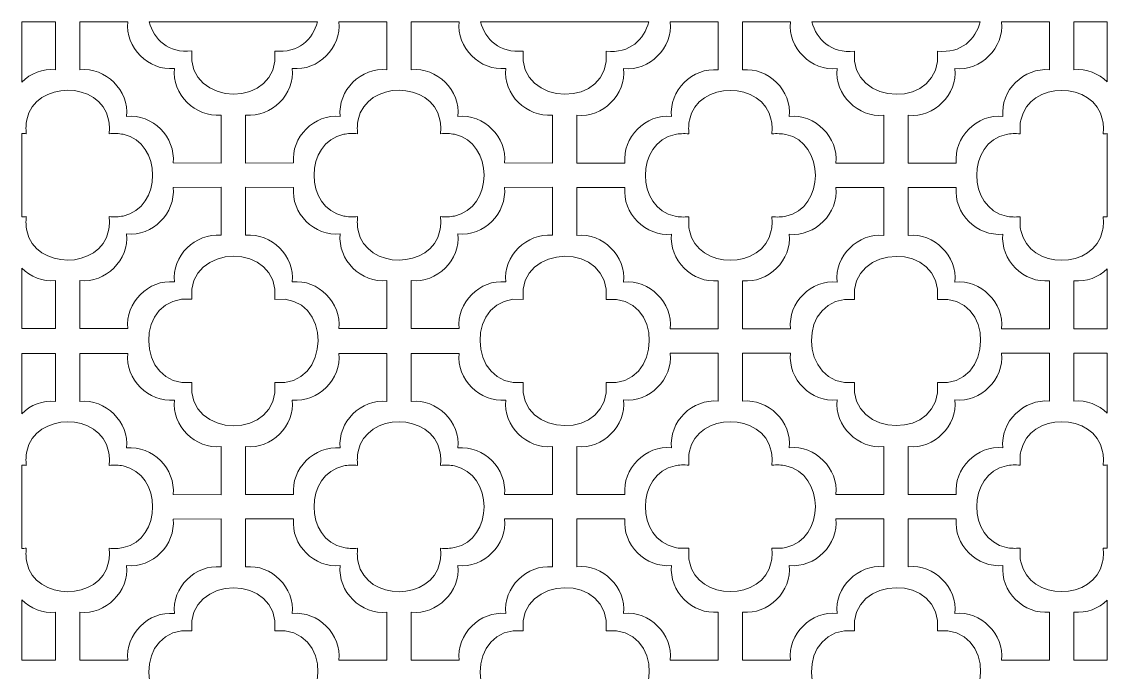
# Model space of a CAD drawing. Header units: centimetres. Extents: x -88 to 88, y -96 to 96.
# Drawn here: x 7.7 to 87.7, y 48.1 to 96.1 of the extents above; entities that cross this region are included whole.
import ezdxf

# ---------------------------------------------------------------- set-up
doc = ezdxf.new("R2010")
doc.units = ezdxf.units.CM
doc.header["$MEASUREMENT"] = 0
doc.layers.add('layer 1', color=7, linetype='Continuous')

msp = doc.modelspace()

# ---------------------------------------------------------------- linework, layer by layer
at = {"layer": 'layer 1', "color": 242, "lineweight": 9}
for points, knots in [([(7.67361, 91.62915), (7.67361, 91.62915), (7.67363, 96.07828), (7.67363, 96.07828), (7.67363, 96.07828), (7.67363, 96.07828), (10.16917, 96.08232), (10.16917, 96.08232), (10.16917, 96.08232), (10.16917, 96.08232), (10.16344, 92.54103), (10.16344, 92.54103), (10.16344, 92.54103), (9.22676, 92.64372), (8.32203, 92.26723), (7.67361, 91.62915)], [0, 0, 0, 0, 0.2, 0.2, 0.2, 0.2, 0.4, 0.4, 0.4, 0.4, 0.6, 0.6, 0.6, 0.6, 1, 1, 1, 1]), ([(22.37907, 85.66101), (22.37907, 85.66101), (18.83777, 85.66673), (18.83777, 85.66673), (18.83777, 85.66673), (19.04475, 87.55457), (17.30516, 89.31262), (15.40081, 89.10411), (15.40081, 89.10411), (15.60934, 91.00845), (13.85132, 92.74801), (11.96348, 92.54103), (11.96348, 92.54103), (11.96348, 92.54103), (11.95775, 96.08232), (11.95775, 96.08232), (11.95775, 96.08232), (11.95775, 96.08232), (15.49905, 96.0766), (15.49905, 96.0766), (15.49905, 96.0766), (15.29207, 94.18876), (17.03163, 92.43074), (18.93597, 92.63927), (18.93597, 92.63927), (18.72746, 90.73492), (20.48547, 88.99536), (22.37331, 89.20234), (22.37331, 89.20234), (22.37331, 89.20234), (22.37907, 85.66101), (22.37907, 85.66101)], [0, 0, 0, 0, 0.11111111, 0.11111111, 0.11111111, 0.11111111, 0.22222222, 0.22222222, 0.22222222, 0.22222222, 0.33333333, 0.33333333, 0.33333333, 0.33333333, 0.44444444, 0.44444444, 0.44444444, 0.44444444, 0.55555556, 0.55555556, 0.55555556, 0.55555556, 0.66666667, 0.66666667, 0.66666667, 0.66666667, 0.77777778, 0.77777778, 0.77777778, 0.77777778, 1, 1, 1, 1]), ([(17.07589, 96.07607), (17.07589, 96.07607), (29.48271, 96.0751), (29.48271, 96.0751), (29.48271, 96.0751), (29.14483, 94.79179), (28.09469, 93.7351), (26.33807, 93.92212), (26.33807, 93.92212), (26.79529, 89.62728), (19.77488, 89.73688), (20.22053, 93.92309), (20.22053, 93.92309), (18.46391, 93.73607), (17.41377, 94.79276), (17.07589, 96.07607)], [0, 0, 0, 0, 0.2, 0.2, 0.2, 0.2, 0.4, 0.4, 0.4, 0.4, 0.6, 0.6, 0.6, 0.6, 1, 1, 1, 1]), ([(24.17953, 85.66004), (24.17953, 85.66004), (27.72083, 85.66576), (27.72083, 85.66576), (27.72083, 85.66576), (27.51385, 87.5536), (29.25344, 89.31165), (31.15779, 89.10314), (31.15779, 89.10314), (30.94926, 91.00748), (32.70728, 92.74704), (34.59512, 92.54006), (34.59512, 92.54006), (34.59512, 92.54006), (34.60085, 96.08135), (34.60085, 96.08135), (34.60085, 96.08135), (34.60085, 96.08135), (31.05955, 96.07563), (31.05955, 96.07563), (31.05955, 96.07563), (31.26653, 94.18779), (29.52697, 92.42977), (27.62263, 92.6383), (27.62263, 92.6383), (27.83114, 90.73395), (26.07313, 88.99439), (24.18529, 89.20137), (24.18529, 89.20137), (24.18529, 89.20137), (24.17953, 85.66004), (24.17953, 85.66004)], [0, 0, 0, 0, 0.11111111, 0.11111111, 0.11111111, 0.11111111, 0.22222222, 0.22222222, 0.22222222, 0.22222222, 0.33333333, 0.33333333, 0.33333333, 0.33333333, 0.44444444, 0.44444444, 0.44444444, 0.44444444, 0.55555556, 0.55555556, 0.55555556, 0.55555556, 0.66666667, 0.66666667, 0.66666667, 0.66666667, 0.77777778, 0.77777778, 0.77777778, 0.77777778, 1, 1, 1, 1]), ([(46.81075, 85.66004), (46.81075, 85.66004), (43.26945, 85.66576), (43.26945, 85.66576), (43.26945, 85.66576), (43.47643, 87.5536), (41.73684, 89.31165), (39.83249, 89.10314), (39.83249, 89.10314), (40.04102, 91.00748), (38.283, 92.74704), (36.39516, 92.54006), (36.39516, 92.54006), (36.39516, 92.54006), (36.38943, 96.08135), (36.38943, 96.08135), (36.38943, 96.08135), (36.38943, 96.08135), (39.93073, 96.07563), (39.93073, 96.07563), (39.93073, 96.07563), (39.72375, 94.18779), (41.46331, 92.42977), (43.36765, 92.6383), (43.36765, 92.6383), (43.15914, 90.73395), (44.91715, 88.99439), (46.80499, 89.20137), (46.80499, 89.20137), (46.80499, 89.20137), (46.81075, 85.66004), (46.81075, 85.66004)], [0, 0, 0, 0, 0.11111111, 0.11111111, 0.11111111, 0.11111111, 0.22222222, 0.22222222, 0.22222222, 0.22222222, 0.33333333, 0.33333333, 0.33333333, 0.33333333, 0.44444444, 0.44444444, 0.44444444, 0.44444444, 0.55555556, 0.55555556, 0.55555556, 0.55555556, 0.66666667, 0.66666667, 0.66666667, 0.66666667, 0.77777778, 0.77777778, 0.77777778, 0.77777778, 1, 1, 1, 1]), ([(41.50757, 96.0751), (41.84545, 94.79179), (42.89559, 93.7351), (44.65221, 93.92212), (44.65221, 93.92212), (44.20729, 89.74272), (51.2269, 89.60756), (50.76878, 93.9108), (50.76878, 93.9108), (52.5254, 93.72378), (53.57554, 94.78047), (53.91342, 96.06378), (53.91342, 96.06378), (53.91342, 96.06378), (41.50757, 96.0751), (41.50757, 96.0751)], [0, 0, 0, 0, 0.2, 0.2, 0.2, 0.2, 0.4, 0.4, 0.4, 0.4, 0.6, 0.6, 0.6, 0.6, 1, 1, 1, 1]), ([(48.61024, 85.64872), (48.61024, 85.64872), (52.15154, 85.65444), (52.15154, 85.65444), (52.15154, 85.65444), (51.94456, 87.54228), (53.68415, 89.30033), (55.5885, 89.09182), (55.5885, 89.09182), (55.37997, 90.99616), (57.13799, 92.73572), (59.02583, 92.52874), (59.02583, 92.52874), (59.02583, 92.52874), (59.03156, 96.07003), (59.03156, 96.07003), (59.03156, 96.07003), (59.03156, 96.07003), (55.49026, 96.06431), (55.49026, 96.06431), (55.49026, 96.06431), (55.69724, 94.17647), (53.95768, 92.41845), (52.05334, 92.62698), (52.05334, 92.62698), (52.26185, 90.72263), (50.50384, 88.98307), (48.616, 89.19005), (48.616, 89.19005), (48.616, 89.19005), (48.61024, 85.64872), (48.61024, 85.64872)], [0, 0, 0, 0, 0.11111111, 0.11111111, 0.11111111, 0.11111111, 0.22222222, 0.22222222, 0.22222222, 0.22222222, 0.33333333, 0.33333333, 0.33333333, 0.33333333, 0.44444444, 0.44444444, 0.44444444, 0.44444444, 0.55555556, 0.55555556, 0.55555556, 0.55555556, 0.66666667, 0.66666667, 0.66666667, 0.66666667, 0.77777778, 0.77777778, 0.77777778, 0.77777778, 1, 1, 1, 1]), ([(71.24146, 85.64872), (71.24146, 85.64872), (67.70016, 85.65444), (67.70016, 85.65444), (67.70016, 85.65444), (67.90714, 87.54228), (66.16755, 89.30033), (64.2632, 89.09182), (64.2632, 89.09182), (64.47173, 90.99616), (62.71371, 92.73572), (60.82587, 92.52874), (60.82587, 92.52874), (60.82587, 92.52874), (60.82014, 96.07003), (60.82014, 96.07003), (60.82014, 96.07003), (60.82014, 96.07003), (64.36144, 96.06431), (64.36144, 96.06431), (64.36144, 96.06431), (64.15446, 94.17647), (65.89402, 92.41845), (67.79836, 92.62698), (67.79836, 92.62698), (67.58985, 90.72263), (69.34786, 88.98307), (71.2357, 89.19005), (71.2357, 89.19005), (71.2357, 89.19005), (71.24146, 85.64872), (71.24146, 85.64872)], [0, 0, 0, 0, 0.11111111, 0.11111111, 0.11111111, 0.11111111, 0.22222222, 0.22222222, 0.22222222, 0.22222222, 0.33333333, 0.33333333, 0.33333333, 0.33333333, 0.44444444, 0.44444444, 0.44444444, 0.44444444, 0.55555556, 0.55555556, 0.55555556, 0.55555556, 0.66666667, 0.66666667, 0.66666667, 0.66666667, 0.77777778, 0.77777778, 0.77777778, 0.77777778, 1, 1, 1, 1]), ([(65.93828, 96.06378), (66.27616, 94.78047), (67.3263, 93.72378), (69.08292, 93.9108), (69.08292, 93.9108), (68.63714, 89.72337), (75.65751, 89.61853), (75.20046, 93.91177), (75.20046, 93.91177), (76.95708, 93.72475), (78.00722, 94.78144), (78.3451, 96.06475), (78.3451, 96.06475), (78.3451, 96.06475), (65.93828, 96.06378), (65.93828, 96.06378)], [0, 0, 0, 0, 0.2, 0.2, 0.2, 0.2, 0.4, 0.4, 0.4, 0.4, 0.6, 0.6, 0.6, 0.6, 1, 1, 1, 1]), ([(73.04192, 85.64969), (73.04192, 85.64969), (76.58322, 85.65541), (76.58322, 85.65541), (76.58322, 85.65541), (76.37624, 87.54325), (78.11583, 89.3013), (80.02018, 89.09279), (80.02018, 89.09279), (79.81165, 90.99713), (81.56967, 92.73669), (83.45751, 92.52971), (83.45751, 92.52971), (83.45751, 92.52971), (83.46324, 96.071), (83.46324, 96.071), (83.46324, 96.071), (83.46324, 96.071), (79.92194, 96.06528), (79.92194, 96.06528), (79.92194, 96.06528), (80.12892, 94.17744), (78.38936, 92.41942), (76.48502, 92.62795), (76.48502, 92.62795), (76.69353, 90.7236), (74.93552, 88.98404), (73.04768, 89.19102), (73.04768, 89.19102), (73.04768, 89.19102), (73.04192, 85.64969), (73.04192, 85.64969)], [0, 0, 0, 0, 0.11111111, 0.11111111, 0.11111111, 0.11111111, 0.22222222, 0.22222222, 0.22222222, 0.22222222, 0.33333333, 0.33333333, 0.33333333, 0.33333333, 0.44444444, 0.44444444, 0.44444444, 0.44444444, 0.55555556, 0.55555556, 0.55555556, 0.55555556, 0.66666667, 0.66666667, 0.66666667, 0.66666667, 0.77777778, 0.77777778, 0.77777778, 0.77777778, 1, 1, 1, 1]), ([(87.71753, 91.64682), (87.71753, 91.64682), (87.71754, 96.06701), (87.71754, 96.06701), (87.71754, 96.06701), (87.71754, 96.06701), (85.25182, 96.071), (85.25182, 96.071), (85.25182, 96.071), (85.25182, 96.071), (85.25755, 92.52971), (85.25755, 92.52971), (85.25755, 92.52971), (86.17994, 92.63083), (87.07135, 92.26726), (87.71753, 91.64682)], [0, 0, 0, 0, 0.2, 0.2, 0.2, 0.2, 0.4, 0.4, 0.4, 0.4, 0.6, 0.6, 0.6, 0.6, 1, 1, 1, 1]), ([(7.67361, 81.69314), (7.67361, 81.69314), (7.67361, 87.84055), (7.67361, 87.84055), (7.67361, 87.84055), (7.78267, 87.83871), (7.89478, 87.8318), (8.00993, 87.81955), (8.00993, 87.81955), (7.97011, 88.19353), (7.98687, 88.53538), (8.04998, 88.84526), (8.04998, 88.84526), (8.64188, 91.75163), (13.48101, 91.77136), (14.07694, 88.84526), (14.07694, 88.84526), (14.14005, 88.53538), (14.15681, 88.19353), (14.11699, 87.81955), (14.11699, 87.81955), (14.49198, 87.85947), (14.83459, 87.84261), (15.14508, 87.77913), (15.14508, 87.77913), (18.06682, 87.18175), (18.04805, 82.34803), (15.14549, 81.75458), (15.14549, 81.75458), (14.835, 81.6911), (14.49239, 81.67424), (14.1174, 81.71416), (14.1174, 81.71416), (14.15722, 81.34018), (14.14046, 80.99833), (14.07735, 80.68845), (14.07735, 80.68845), (13.48142, 77.76235), (8.64229, 77.78208), (8.05039, 80.68845), (8.05039, 80.68845), (7.98728, 80.99833), (7.97052, 81.34018), (8.01034, 81.71416), (8.01034, 81.71416), (7.89504, 81.70189), (7.7828, 81.69497), (7.67361, 81.69314)], [0, 0, 0, 0, 0.07692308, 0.07692308, 0.07692308, 0.07692308, 0.15384615, 0.15384615, 0.15384615, 0.15384615, 0.23076923, 0.23076923, 0.23076923, 0.23076923, 0.30769231, 0.30769231, 0.30769231, 0.30769231, 0.38461538, 0.38461538, 0.38461538, 0.38461538, 0.46153846, 0.46153846, 0.46153846, 0.46153846, 0.53846154, 0.53846154, 0.53846154, 0.53846154, 0.61538462, 0.61538462, 0.61538462, 0.61538462, 0.69230769, 0.69230769, 0.69230769, 0.69230769, 0.76923077, 0.76923077, 0.76923077, 0.76923077, 0.84615385, 0.84615385, 0.84615385, 0.84615385, 1, 1, 1, 1]), ([(39.57676, 87.77816), (39.26627, 87.84164), (38.92366, 87.8585), (38.54867, 87.81858), (38.54867, 87.81858), (38.58849, 88.19256), (38.57173, 88.53441), (38.50862, 88.84429), (38.50862, 88.84429), (37.91672, 91.75066), (33.07759, 91.77039), (32.48166, 88.84429), (32.48166, 88.84429), (32.41855, 88.53441), (32.40179, 88.19256), (32.44161, 87.81858), (32.44161, 87.81858), (32.06662, 87.8585), (31.72401, 87.84164), (31.41352, 87.77816), (31.41352, 87.77816), (28.49178, 87.18078), (28.51055, 82.34706), (31.41311, 81.75361), (31.41311, 81.75361), (31.7236, 81.69013), (32.06621, 81.67327), (32.4412, 81.71319), (32.4412, 81.71319), (32.40138, 81.33921), (32.41814, 80.99736), (32.48125, 80.68748), (32.48125, 80.68748), (33.07718, 77.76138), (37.91631, 77.78111), (38.50821, 80.68748), (38.50821, 80.68748), (38.57132, 80.99736), (38.58808, 81.33921), (38.54826, 81.71319), (38.54826, 81.71319), (38.92325, 81.67327), (39.26586, 81.69013), (39.57635, 81.75361), (39.57635, 81.75361), (42.47846, 82.34697), (42.4991, 87.18066), (39.57676, 87.77816)], [0, 0, 0, 0, 0.07692308, 0.07692308, 0.07692308, 0.07692308, 0.15384615, 0.15384615, 0.15384615, 0.15384615, 0.23076923, 0.23076923, 0.23076923, 0.23076923, 0.30769231, 0.30769231, 0.30769231, 0.30769231, 0.38461538, 0.38461538, 0.38461538, 0.38461538, 0.46153846, 0.46153846, 0.46153846, 0.46153846, 0.53846154, 0.53846154, 0.53846154, 0.53846154, 0.61538462, 0.61538462, 0.61538462, 0.61538462, 0.69230769, 0.69230769, 0.69230769, 0.69230769, 0.76923077, 0.76923077, 0.76923077, 0.76923077, 0.84615385, 0.84615385, 0.84615385, 0.84615385, 1, 1, 1, 1]), ([(55.84423, 87.76684), (56.15472, 87.83032), (56.49733, 87.84718), (56.87232, 87.80726), (56.87232, 87.80726), (56.8325, 88.18124), (56.84926, 88.52309), (56.91237, 88.83297), (56.91237, 88.83297), (57.50427, 91.73934), (62.3434, 91.75907), (62.93933, 88.83297), (62.93933, 88.83297), (63.00244, 88.52309), (63.0192, 88.18124), (62.97938, 87.80726), (62.97938, 87.80726), (63.35437, 87.84718), (63.69698, 87.83032), (64.00747, 87.76684), (64.00747, 87.76684), (66.92921, 87.16946), (66.91044, 82.33574), (64.00788, 81.74229), (64.00788, 81.74229), (63.69739, 81.67881), (63.35478, 81.66195), (62.97979, 81.70187), (62.97979, 81.70187), (63.01961, 81.32789), (63.00285, 80.98604), (62.93974, 80.67616), (62.93974, 80.67616), (62.34381, 77.75006), (57.50468, 77.76979), (56.91278, 80.67616), (56.91278, 80.67616), (56.84967, 80.98604), (56.83291, 81.32789), (56.87273, 81.70187), (56.87273, 81.70187), (56.49774, 81.66195), (56.15513, 81.67881), (55.84464, 81.74229), (55.84464, 81.74229), (52.94253, 82.33565), (52.92189, 87.16934), (55.84423, 87.76684)], [0, 0, 0, 0, 0.07692308, 0.07692308, 0.07692308, 0.07692308, 0.15384615, 0.15384615, 0.15384615, 0.15384615, 0.23076923, 0.23076923, 0.23076923, 0.23076923, 0.30769231, 0.30769231, 0.30769231, 0.30769231, 0.38461538, 0.38461538, 0.38461538, 0.38461538, 0.46153846, 0.46153846, 0.46153846, 0.46153846, 0.53846154, 0.53846154, 0.53846154, 0.53846154, 0.61538462, 0.61538462, 0.61538462, 0.61538462, 0.69230769, 0.69230769, 0.69230769, 0.69230769, 0.76923077, 0.76923077, 0.76923077, 0.76923077, 0.84615385, 0.84615385, 0.84615385, 0.84615385, 1, 1, 1, 1]), ([(87.71753, 81.68245), (87.71753, 81.68245), (87.71754, 87.8286), (87.71754, 87.8286), (87.71754, 87.8286), (87.6179, 87.82609), (87.51574, 87.81937), (87.41106, 87.80823), (87.41106, 87.80823), (87.45088, 88.18221), (87.43412, 88.52406), (87.37101, 88.83394), (87.37101, 88.83394), (86.77911, 91.74031), (81.93998, 91.76004), (81.34405, 88.83394), (81.34405, 88.83394), (81.28094, 88.52406), (81.26418, 88.18221), (81.304, 87.80823), (81.304, 87.80823), (80.92901, 87.84815), (80.5864, 87.83129), (80.27591, 87.76781), (80.27591, 87.76781), (77.35417, 87.17043), (77.37294, 82.33671), (80.2755, 81.74326), (80.2755, 81.74326), (80.58599, 81.67978), (80.9286, 81.66292), (81.30359, 81.70284), (81.30359, 81.70284), (81.26377, 81.32886), (81.28053, 80.98701), (81.34364, 80.67713), (81.34364, 80.67713), (81.93957, 77.75103), (86.7787, 77.77076), (87.3706, 80.67713), (87.3706, 80.67713), (87.43371, 80.98701), (87.45047, 81.32886), (87.41065, 81.70284), (87.41065, 81.70284), (87.51547, 81.69169), (87.61776, 81.68495), (87.71753, 81.68245)], [0, 0, 0, 0, 0.07692308, 0.07692308, 0.07692308, 0.07692308, 0.15384615, 0.15384615, 0.15384615, 0.15384615, 0.23076923, 0.23076923, 0.23076923, 0.23076923, 0.30769231, 0.30769231, 0.30769231, 0.30769231, 0.38461538, 0.38461538, 0.38461538, 0.38461538, 0.46153846, 0.46153846, 0.46153846, 0.46153846, 0.53846154, 0.53846154, 0.53846154, 0.53846154, 0.61538462, 0.61538462, 0.61538462, 0.61538462, 0.69230769, 0.69230769, 0.69230769, 0.69230769, 0.76923077, 0.76923077, 0.76923077, 0.76923077, 0.84615385, 0.84615385, 0.84615385, 0.84615385, 1, 1, 1, 1]), ([(22.37948, 83.8727), (22.37948, 83.8727), (18.83818, 83.86698), (18.83818, 83.86698), (18.83818, 83.86698), (19.04516, 81.97914), (17.30557, 80.22109), (15.40122, 80.4296), (15.40122, 80.4296), (15.60975, 78.52526), (13.85173, 76.7857), (11.96389, 76.99268), (11.96389, 76.99268), (11.96389, 76.99268), (11.95816, 73.45139), (11.95816, 73.45139), (11.95816, 73.45139), (11.95816, 73.45139), (15.49946, 73.45711), (15.49946, 73.45711), (15.49946, 73.45711), (15.29248, 75.34495), (17.03204, 77.10297), (18.93638, 76.89444), (18.93638, 76.89444), (18.72787, 78.79879), (20.48588, 80.53835), (22.37372, 80.33137), (22.37372, 80.33137), (22.37372, 80.33137), (22.37948, 83.8727), (22.37948, 83.8727)], [0, 0, 0, 0, 0.11111111, 0.11111111, 0.11111111, 0.11111111, 0.22222222, 0.22222222, 0.22222222, 0.22222222, 0.33333333, 0.33333333, 0.33333333, 0.33333333, 0.44444444, 0.44444444, 0.44444444, 0.44444444, 0.55555556, 0.55555556, 0.55555556, 0.55555556, 0.66666667, 0.66666667, 0.66666667, 0.66666667, 0.77777778, 0.77777778, 0.77777778, 0.77777778, 1, 1, 1, 1]), ([(24.17912, 83.87173), (24.17912, 83.87173), (27.72042, 83.86601), (27.72042, 83.86601), (27.72042, 83.86601), (27.51344, 81.97817), (29.25303, 80.22012), (31.15738, 80.42863), (31.15738, 80.42863), (30.94885, 78.52429), (32.70687, 76.78473), (34.59471, 76.99171), (34.59471, 76.99171), (34.59471, 76.99171), (34.60044, 73.45042), (34.60044, 73.45042), (34.60044, 73.45042), (34.60044, 73.45042), (31.05914, 73.45614), (31.05914, 73.45614), (31.05914, 73.45614), (31.26612, 75.34398), (29.52656, 77.102), (27.62222, 76.89347), (27.62222, 76.89347), (27.83073, 78.79782), (26.07272, 80.53738), (24.18488, 80.3304), (24.18488, 80.3304), (24.18488, 80.3304), (24.17912, 83.87173), (24.17912, 83.87173)], [0, 0, 0, 0, 0.11111111, 0.11111111, 0.11111111, 0.11111111, 0.22222222, 0.22222222, 0.22222222, 0.22222222, 0.33333333, 0.33333333, 0.33333333, 0.33333333, 0.44444444, 0.44444444, 0.44444444, 0.44444444, 0.55555556, 0.55555556, 0.55555556, 0.55555556, 0.66666667, 0.66666667, 0.66666667, 0.66666667, 0.77777778, 0.77777778, 0.77777778, 0.77777778, 1, 1, 1, 1]), ([(46.81034, 83.87173), (46.81034, 83.87173), (43.26904, 83.86601), (43.26904, 83.86601), (43.26904, 83.86601), (43.47602, 81.97817), (41.73643, 80.22012), (39.83208, 80.42863), (39.83208, 80.42863), (40.04061, 78.52429), (38.28259, 76.78473), (36.39475, 76.99171), (36.39475, 76.99171), (36.39475, 76.99171), (36.38902, 73.45042), (36.38902, 73.45042), (36.38902, 73.45042), (36.38902, 73.45042), (39.93032, 73.45614), (39.93032, 73.45614), (39.93032, 73.45614), (39.72334, 75.34398), (41.4629, 77.102), (43.36724, 76.89347), (43.36724, 76.89347), (43.15873, 78.79782), (44.91674, 80.53738), (46.80458, 80.3304), (46.80458, 80.3304), (46.80458, 80.3304), (46.81034, 83.87173), (46.81034, 83.87173)], [0, 0, 0, 0, 0.11111111, 0.11111111, 0.11111111, 0.11111111, 0.22222222, 0.22222222, 0.22222222, 0.22222222, 0.33333333, 0.33333333, 0.33333333, 0.33333333, 0.44444444, 0.44444444, 0.44444444, 0.44444444, 0.55555556, 0.55555556, 0.55555556, 0.55555556, 0.66666667, 0.66666667, 0.66666667, 0.66666667, 0.77777778, 0.77777778, 0.77777778, 0.77777778, 1, 1, 1, 1]), ([(48.61065, 83.86041), (48.61065, 83.86041), (52.15195, 83.85469), (52.15195, 83.85469), (52.15195, 83.85469), (51.94497, 81.96685), (53.68456, 80.2088), (55.58891, 80.41731), (55.58891, 80.41731), (55.38038, 78.51297), (57.1384, 76.77341), (59.02624, 76.98039), (59.02624, 76.98039), (59.02624, 76.98039), (59.03197, 73.4391), (59.03197, 73.4391), (59.03197, 73.4391), (59.03197, 73.4391), (55.49067, 73.44482), (55.49067, 73.44482), (55.49067, 73.44482), (55.69765, 75.33266), (53.95809, 77.09068), (52.05375, 76.88215), (52.05375, 76.88215), (52.26226, 78.7865), (50.50425, 80.52606), (48.61641, 80.31908), (48.61641, 80.31908), (48.61641, 80.31908), (48.61065, 83.86041), (48.61065, 83.86041)], [0, 0, 0, 0, 0.11111111, 0.11111111, 0.11111111, 0.11111111, 0.22222222, 0.22222222, 0.22222222, 0.22222222, 0.33333333, 0.33333333, 0.33333333, 0.33333333, 0.44444444, 0.44444444, 0.44444444, 0.44444444, 0.55555556, 0.55555556, 0.55555556, 0.55555556, 0.66666667, 0.66666667, 0.66666667, 0.66666667, 0.77777778, 0.77777778, 0.77777778, 0.77777778, 1, 1, 1, 1]), ([(71.24187, 83.86041), (71.24187, 83.86041), (67.70057, 83.85469), (67.70057, 83.85469), (67.70057, 83.85469), (67.90755, 81.96685), (66.16796, 80.2088), (64.26361, 80.41731), (64.26361, 80.41731), (64.47214, 78.51297), (62.71412, 76.77341), (60.82628, 76.98039), (60.82628, 76.98039), (60.82628, 76.98039), (60.82055, 73.4391), (60.82055, 73.4391), (60.82055, 73.4391), (60.82055, 73.4391), (64.36185, 73.44482), (64.36185, 73.44482), (64.36185, 73.44482), (64.15487, 75.33266), (65.89443, 77.09068), (67.79877, 76.88215), (67.79877, 76.88215), (67.59026, 78.7865), (69.34827, 80.52606), (71.23611, 80.31908), (71.23611, 80.31908), (71.23611, 80.31908), (71.24187, 83.86041), (71.24187, 83.86041)], [0, 0, 0, 0, 0.11111111, 0.11111111, 0.11111111, 0.11111111, 0.22222222, 0.22222222, 0.22222222, 0.22222222, 0.33333333, 0.33333333, 0.33333333, 0.33333333, 0.44444444, 0.44444444, 0.44444444, 0.44444444, 0.55555556, 0.55555556, 0.55555556, 0.55555556, 0.66666667, 0.66666667, 0.66666667, 0.66666667, 0.77777778, 0.77777778, 0.77777778, 0.77777778, 1, 1, 1, 1]), ([(73.04151, 83.86138), (73.04151, 83.86138), (76.58281, 83.85566), (76.58281, 83.85566), (76.58281, 83.85566), (76.37583, 81.96782), (78.11542, 80.20977), (80.01977, 80.41828), (80.01977, 80.41828), (79.81124, 78.51394), (81.56926, 76.77438), (83.4571, 76.98136), (83.4571, 76.98136), (83.4571, 76.98136), (83.46283, 73.44007), (83.46283, 73.44007), (83.46283, 73.44007), (83.46283, 73.44007), (79.92153, 73.44579), (79.92153, 73.44579), (79.92153, 73.44579), (80.12851, 75.33363), (78.38895, 77.09165), (76.48461, 76.88312), (76.48461, 76.88312), (76.69312, 78.78747), (74.93511, 80.52703), (73.04727, 80.32005), (73.04727, 80.32005), (73.04727, 80.32005), (73.04151, 83.86138), (73.04151, 83.86138)], [0, 0, 0, 0, 0.11111111, 0.11111111, 0.11111111, 0.11111111, 0.22222222, 0.22222222, 0.22222222, 0.22222222, 0.33333333, 0.33333333, 0.33333333, 0.33333333, 0.44444444, 0.44444444, 0.44444444, 0.44444444, 0.55555556, 0.55555556, 0.55555556, 0.55555556, 0.66666667, 0.66666667, 0.66666667, 0.66666667, 0.77777778, 0.77777778, 0.77777778, 0.77777778, 1, 1, 1, 1]), ([(20.22097, 69.46756), (16.02933, 69.02131), (15.92189, 76.06832), (20.22094, 75.61062), (20.22094, 75.61062), (19.77517, 79.79795), (26.7947, 79.90272), (26.33766, 75.60965), (26.33766, 75.60965), (30.63632, 76.06731), (30.52904, 69.0223), (26.33769, 69.46853), (26.33769, 69.46853), (26.79473, 65.17545), (19.7752, 65.28023), (20.22097, 69.46756)], [0, 0, 0, 0, 0.2, 0.2, 0.2, 0.2, 0.4, 0.4, 0.4, 0.4, 0.6, 0.6, 0.6, 0.6, 1, 1, 1, 1]), ([(44.65183, 69.46853), (40.4605, 69.0223), (40.3531, 76.06731), (44.6518, 75.60965), (44.6518, 75.60965), (44.2053, 79.80375), (51.22533, 79.88296), (50.76919, 75.59833), (50.76919, 75.59833), (55.06382, 76.05556), (54.95689, 69.03401), (50.76922, 69.47985), (50.76922, 69.47985), (51.22536, 65.19522), (44.20533, 65.2744), (44.65183, 69.46853)], [0, 0, 0, 0, 0.2, 0.2, 0.2, 0.2, 0.4, 0.4, 0.4, 0.4, 0.6, 0.6, 0.6, 0.6, 1, 1, 1, 1]), ([(75.20008, 69.47888), (79.38806, 69.03302), (79.49502, 76.05656), (75.20005, 75.5993), (75.20005, 75.5993), (75.65726, 79.89399), (68.63769, 79.78442), (69.08333, 75.59833), (69.08333, 75.59833), (64.78866, 76.05556), (64.89571, 69.03403), (69.08336, 69.47985), (69.08336, 69.47985), (68.63772, 65.29378), (75.65729, 65.18419), (75.20008, 69.47888)], [0, 0, 0, 0, 0.2, 0.2, 0.2, 0.2, 0.4, 0.4, 0.4, 0.4, 0.6, 0.6, 0.6, 0.6, 1, 1, 1, 1]), ([(7.67363, 73.45542), (7.67363, 73.45542), (7.67361, 77.90497), (7.67361, 77.90497), (7.67361, 77.90497), (8.32205, 77.26665), (9.22697, 76.88997), (10.16385, 76.99268), (10.16385, 76.99268), (10.16385, 76.99268), (10.16958, 73.45139), (10.16958, 73.45139), (10.16958, 73.45139), (10.16958, 73.45139), (7.67363, 73.45542), (7.67363, 73.45542)], [0, 0, 0, 0, 0.2, 0.2, 0.2, 0.2, 0.4, 0.4, 0.4, 0.4, 0.6, 0.6, 0.6, 0.6, 1, 1, 1, 1]), ([(87.71752, 73.44405), (87.71752, 73.44405), (87.71753, 77.86462), (87.71753, 77.86462), (87.71753, 77.86462), (87.07133, 77.24395), (86.17972, 76.88022), (85.25714, 76.98136), (85.25714, 76.98136), (85.25714, 76.98136), (85.25141, 73.44007), (85.25141, 73.44007), (85.25141, 73.44007), (85.25141, 73.44007), (87.71752, 73.44405), (87.71752, 73.44405)], [0, 0, 0, 0, 0.2, 0.2, 0.2, 0.2, 0.4, 0.4, 0.4, 0.4, 0.6, 0.6, 0.6, 0.6, 1, 1, 1, 1]), ([(7.67361, 67.17317), (7.67361, 67.17317), (7.67363, 71.62275), (7.67363, 71.62275), (7.67363, 71.62275), (7.67363, 71.62275), (10.16961, 71.62679), (10.16961, 71.62679), (10.16961, 71.62679), (10.16961, 71.62679), (10.16388, 68.0855), (10.16388, 68.0855), (10.16388, 68.0855), (9.22699, 68.18822), (8.32206, 67.81151), (7.67361, 67.17317)], [0, 0, 0, 0, 0.2, 0.2, 0.2, 0.2, 0.4, 0.4, 0.4, 0.4, 0.6, 0.6, 0.6, 0.6, 1, 1, 1, 1]), ([(22.37951, 61.20548), (22.37951, 61.20548), (18.83821, 61.2112), (18.83821, 61.2112), (18.83821, 61.2112), (19.04519, 63.09904), (17.3056, 64.85709), (15.40125, 64.64858), (15.40125, 64.64858), (15.60978, 66.55292), (13.85176, 68.29248), (11.96392, 68.0855), (11.96392, 68.0855), (11.96392, 68.0855), (11.95819, 71.62679), (11.95819, 71.62679), (11.95819, 71.62679), (11.95819, 71.62679), (15.49949, 71.62107), (15.49949, 71.62107), (15.49949, 71.62107), (15.29251, 69.73323), (17.03207, 67.97521), (18.93641, 68.18374), (18.93641, 68.18374), (18.7279, 66.27939), (20.48591, 64.53983), (22.37375, 64.74681), (22.37375, 64.74681), (22.37375, 64.74681), (22.37951, 61.20548), (22.37951, 61.20548)], [0, 0, 0, 0, 0.11111111, 0.11111111, 0.11111111, 0.11111111, 0.22222222, 0.22222222, 0.22222222, 0.22222222, 0.33333333, 0.33333333, 0.33333333, 0.33333333, 0.44444444, 0.44444444, 0.44444444, 0.44444444, 0.55555556, 0.55555556, 0.55555556, 0.55555556, 0.66666667, 0.66666667, 0.66666667, 0.66666667, 0.77777778, 0.77777778, 0.77777778, 0.77777778, 1, 1, 1, 1]), ([(24.17915, 61.20645), (24.17915, 61.20645), (27.72045, 61.21217), (27.72045, 61.21217), (27.72045, 61.21217), (27.51347, 63.10001), (29.25306, 64.85806), (31.15741, 64.64955), (31.15741, 64.64955), (30.94888, 66.55389), (32.7069, 68.29345), (34.59474, 68.08647), (34.59474, 68.08647), (34.59474, 68.08647), (34.60047, 71.62776), (34.60047, 71.62776), (34.60047, 71.62776), (34.60047, 71.62776), (31.05917, 71.62204), (31.05917, 71.62204), (31.05917, 71.62204), (31.26615, 69.7342), (29.52659, 67.97618), (27.62225, 68.18471), (27.62225, 68.18471), (27.83076, 66.28036), (26.07275, 64.5408), (24.18491, 64.74778), (24.18491, 64.74778), (24.18491, 64.74778), (24.17915, 61.20645), (24.17915, 61.20645)], [0, 0, 0, 0, 0.11111111, 0.11111111, 0.11111111, 0.11111111, 0.22222222, 0.22222222, 0.22222222, 0.22222222, 0.33333333, 0.33333333, 0.33333333, 0.33333333, 0.44444444, 0.44444444, 0.44444444, 0.44444444, 0.55555556, 0.55555556, 0.55555556, 0.55555556, 0.66666667, 0.66666667, 0.66666667, 0.66666667, 0.77777778, 0.77777778, 0.77777778, 0.77777778, 1, 1, 1, 1]), ([(46.81037, 61.20645), (46.81037, 61.20645), (43.26907, 61.21217), (43.26907, 61.21217), (43.26907, 61.21217), (43.47605, 63.10001), (41.73646, 64.85806), (39.83211, 64.64955), (39.83211, 64.64955), (40.04064, 66.55389), (38.28262, 68.29345), (36.39478, 68.08647), (36.39478, 68.08647), (36.39478, 68.08647), (36.38905, 71.62776), (36.38905, 71.62776), (36.38905, 71.62776), (36.38905, 71.62776), (39.93035, 71.62204), (39.93035, 71.62204), (39.93035, 71.62204), (39.72337, 69.7342), (41.46293, 67.97618), (43.36727, 68.18471), (43.36727, 68.18471), (43.15876, 66.28036), (44.91677, 64.5408), (46.80461, 64.74778), (46.80461, 64.74778), (46.80461, 64.74778), (46.81037, 61.20645), (46.81037, 61.20645)], [0, 0, 0, 0, 0.11111111, 0.11111111, 0.11111111, 0.11111111, 0.22222222, 0.22222222, 0.22222222, 0.22222222, 0.33333333, 0.33333333, 0.33333333, 0.33333333, 0.44444444, 0.44444444, 0.44444444, 0.44444444, 0.55555556, 0.55555556, 0.55555556, 0.55555556, 0.66666667, 0.66666667, 0.66666667, 0.66666667, 0.77777778, 0.77777778, 0.77777778, 0.77777778, 1, 1, 1, 1]), ([(48.61068, 61.21777), (48.61068, 61.21777), (52.15198, 61.22349), (52.15198, 61.22349), (52.15198, 61.22349), (51.945, 63.11133), (53.68459, 64.86938), (55.58894, 64.66087), (55.58894, 64.66087), (55.38041, 66.56521), (57.13843, 68.30477), (59.02627, 68.09779), (59.02627, 68.09779), (59.02627, 68.09779), (59.032, 71.63908), (59.032, 71.63908), (59.032, 71.63908), (59.032, 71.63908), (55.4907, 71.63336), (55.4907, 71.63336), (55.4907, 71.63336), (55.69768, 69.74552), (53.95812, 67.9875), (52.05378, 68.19603), (52.05378, 68.19603), (52.26229, 66.29168), (50.50428, 64.55212), (48.61644, 64.7591), (48.61644, 64.7591), (48.61644, 64.7591), (48.61068, 61.21777), (48.61068, 61.21777)], [0, 0, 0, 0, 0.11111111, 0.11111111, 0.11111111, 0.11111111, 0.22222222, 0.22222222, 0.22222222, 0.22222222, 0.33333333, 0.33333333, 0.33333333, 0.33333333, 0.44444444, 0.44444444, 0.44444444, 0.44444444, 0.55555556, 0.55555556, 0.55555556, 0.55555556, 0.66666667, 0.66666667, 0.66666667, 0.66666667, 0.77777778, 0.77777778, 0.77777778, 0.77777778, 1, 1, 1, 1]), ([(71.2419, 61.21777), (71.2419, 61.21777), (67.7006, 61.22349), (67.7006, 61.22349), (67.7006, 61.22349), (67.90758, 63.11133), (66.16799, 64.86938), (64.26364, 64.66087), (64.26364, 64.66087), (64.47217, 66.56521), (62.71415, 68.30477), (60.82631, 68.09779), (60.82631, 68.09779), (60.82631, 68.09779), (60.82058, 71.63908), (60.82058, 71.63908), (60.82058, 71.63908), (60.82058, 71.63908), (64.36188, 71.63336), (64.36188, 71.63336), (64.36188, 71.63336), (64.1549, 69.74552), (65.89446, 67.9875), (67.7988, 68.19603), (67.7988, 68.19603), (67.59029, 66.29168), (69.3483, 64.55212), (71.23614, 64.7591), (71.23614, 64.7591), (71.23614, 64.7591), (71.2419, 61.21777), (71.2419, 61.21777)], [0, 0, 0, 0, 0.11111111, 0.11111111, 0.11111111, 0.11111111, 0.22222222, 0.22222222, 0.22222222, 0.22222222, 0.33333333, 0.33333333, 0.33333333, 0.33333333, 0.44444444, 0.44444444, 0.44444444, 0.44444444, 0.55555556, 0.55555556, 0.55555556, 0.55555556, 0.66666667, 0.66666667, 0.66666667, 0.66666667, 0.77777778, 0.77777778, 0.77777778, 0.77777778, 1, 1, 1, 1]), ([(73.04154, 61.2168), (73.04154, 61.2168), (76.58284, 61.22252), (76.58284, 61.22252), (76.58284, 61.22252), (76.37586, 63.11036), (78.11545, 64.86841), (80.0198, 64.6599), (80.0198, 64.6599), (79.81127, 66.56424), (81.56929, 68.3038), (83.45713, 68.09682), (83.45713, 68.09682), (83.45713, 68.09682), (83.46286, 71.63811), (83.46286, 71.63811), (83.46286, 71.63811), (83.46286, 71.63811), (79.92156, 71.63239), (79.92156, 71.63239), (79.92156, 71.63239), (80.12854, 69.74455), (78.38898, 67.98653), (76.48464, 68.19506), (76.48464, 68.19506), (76.69315, 66.29071), (74.93514, 64.55115), (73.0473, 64.75813), (73.0473, 64.75813), (73.0473, 64.75813), (73.04154, 61.2168), (73.04154, 61.2168)], [0, 0, 0, 0, 0.11111111, 0.11111111, 0.11111111, 0.11111111, 0.22222222, 0.22222222, 0.22222222, 0.22222222, 0.33333333, 0.33333333, 0.33333333, 0.33333333, 0.44444444, 0.44444444, 0.44444444, 0.44444444, 0.55555556, 0.55555556, 0.55555556, 0.55555556, 0.66666667, 0.66666667, 0.66666667, 0.66666667, 0.77777778, 0.77777778, 0.77777778, 0.77777778, 1, 1, 1, 1]), ([(87.71753, 67.21357), (87.71753, 67.21357), (87.71752, 71.63412), (87.71752, 71.63412), (87.71752, 71.63412), (87.71752, 71.63412), (85.25144, 71.63811), (85.25144, 71.63811), (85.25144, 71.63811), (85.25144, 71.63811), (85.25717, 68.09682), (85.25717, 68.09682), (85.25717, 68.09682), (86.17974, 68.19796), (87.07132, 67.83423), (87.71753, 67.21357)], [0, 0, 0, 0, 0.2, 0.2, 0.2, 0.2, 0.4, 0.4, 0.4, 0.4, 0.6, 0.6, 0.6, 0.6, 1, 1, 1, 1]), ([(7.67361, 57.23762), (7.67361, 57.23762), (7.6736, 63.38503), (7.6736, 63.38503), (7.6736, 63.38503), (7.7828, 63.3832), (7.89506, 63.37629), (8.01037, 63.36402), (8.01037, 63.36402), (7.97055, 63.738), (7.98731, 64.07985), (8.05042, 64.38973), (8.05042, 64.38973), (8.64232, 67.2961), (13.48145, 67.31583), (14.07738, 64.38973), (14.07738, 64.38973), (14.14049, 64.07985), (14.15725, 63.738), (14.11743, 63.36402), (14.11743, 63.36402), (14.49242, 63.40394), (14.83503, 63.38708), (15.14552, 63.3236), (15.14552, 63.3236), (18.04808, 62.73015), (18.06685, 57.89643), (15.14511, 57.29905), (15.14511, 57.29905), (14.83462, 57.23557), (14.49201, 57.21871), (14.11702, 57.25863), (14.11702, 57.25863), (14.15684, 56.88465), (14.14008, 56.5428), (14.07697, 56.23292), (14.07697, 56.23292), (13.48104, 53.30682), (8.64191, 53.32655), (8.05001, 56.23292), (8.05001, 56.23292), (7.9869, 56.5428), (7.97014, 56.88465), (8.00996, 57.25863), (8.00996, 57.25863), (7.8948, 57.24637), (7.78268, 57.23946), (7.67361, 57.23762)], [0, 0, 0, 0, 0.07692308, 0.07692308, 0.07692308, 0.07692308, 0.15384615, 0.15384615, 0.15384615, 0.15384615, 0.23076923, 0.23076923, 0.23076923, 0.23076923, 0.30769231, 0.30769231, 0.30769231, 0.30769231, 0.38461538, 0.38461538, 0.38461538, 0.38461538, 0.46153846, 0.46153846, 0.46153846, 0.46153846, 0.53846154, 0.53846154, 0.53846154, 0.53846154, 0.61538462, 0.61538462, 0.61538462, 0.61538462, 0.69230769, 0.69230769, 0.69230769, 0.69230769, 0.76923077, 0.76923077, 0.76923077, 0.76923077, 0.84615385, 0.84615385, 0.84615385, 0.84615385, 1, 1, 1, 1]), ([(39.57679, 57.30002), (39.2663, 57.23654), (38.92369, 57.21968), (38.5487, 57.2596), (38.5487, 57.2596), (38.58852, 56.88562), (38.57176, 56.54377), (38.50865, 56.23389), (38.50865, 56.23389), (37.91675, 53.32752), (33.07762, 53.30779), (32.48169, 56.23389), (32.48169, 56.23389), (32.41858, 56.54377), (32.40182, 56.88562), (32.44164, 57.2596), (32.44164, 57.2596), (32.06665, 57.21968), (31.72404, 57.23654), (31.41355, 57.30002), (31.41355, 57.30002), (28.49181, 57.8974), (28.51058, 62.73112), (31.41314, 63.32457), (31.41314, 63.32457), (31.72363, 63.38805), (32.06624, 63.40491), (32.44123, 63.36499), (32.44123, 63.36499), (32.40141, 63.73897), (32.41817, 64.08082), (32.48128, 64.3907), (32.48128, 64.3907), (33.07721, 67.3168), (37.91634, 67.29707), (38.50824, 64.3907), (38.50824, 64.3907), (38.57135, 64.08082), (38.58811, 63.73897), (38.54829, 63.36499), (38.54829, 63.36499), (38.92328, 63.40491), (39.26589, 63.38805), (39.57638, 63.32457), (39.57638, 63.32457), (42.47849, 62.73121), (42.49913, 57.89752), (39.57679, 57.30002)], [0, 0, 0, 0, 0.07692308, 0.07692308, 0.07692308, 0.07692308, 0.15384615, 0.15384615, 0.15384615, 0.15384615, 0.23076923, 0.23076923, 0.23076923, 0.23076923, 0.30769231, 0.30769231, 0.30769231, 0.30769231, 0.38461538, 0.38461538, 0.38461538, 0.38461538, 0.46153846, 0.46153846, 0.46153846, 0.46153846, 0.53846154, 0.53846154, 0.53846154, 0.53846154, 0.61538462, 0.61538462, 0.61538462, 0.61538462, 0.69230769, 0.69230769, 0.69230769, 0.69230769, 0.76923077, 0.76923077, 0.76923077, 0.76923077, 0.84615385, 0.84615385, 0.84615385, 0.84615385, 1, 1, 1, 1]), ([(55.84426, 57.31134), (56.15475, 57.24786), (56.49736, 57.231), (56.87235, 57.27092), (56.87235, 57.27092), (56.83253, 56.89694), (56.84929, 56.55509), (56.9124, 56.24521), (56.9124, 56.24521), (57.5043, 53.33884), (62.34343, 53.31911), (62.93936, 56.24521), (62.93936, 56.24521), (63.00247, 56.55509), (63.01923, 56.89694), (62.97941, 57.27092), (62.97941, 57.27092), (63.3544, 57.231), (63.69701, 57.24786), (64.0075, 57.31134), (64.0075, 57.31134), (66.92924, 57.90872), (66.91047, 62.74244), (64.00791, 63.33589), (64.00791, 63.33589), (63.69742, 63.39937), (63.35481, 63.41623), (62.97982, 63.37631), (62.97982, 63.37631), (63.01964, 63.75029), (63.00288, 64.09214), (62.93977, 64.40202), (62.93977, 64.40202), (62.34384, 67.32812), (57.50471, 67.30839), (56.91281, 64.40202), (56.91281, 64.40202), (56.8497, 64.09214), (56.83294, 63.75029), (56.87276, 63.37631), (56.87276, 63.37631), (56.49777, 63.41623), (56.15516, 63.39937), (55.84467, 63.33589), (55.84467, 63.33589), (52.94256, 62.74253), (52.92192, 57.90884), (55.84426, 57.31134)], [0, 0, 0, 0, 0.07692308, 0.07692308, 0.07692308, 0.07692308, 0.15384615, 0.15384615, 0.15384615, 0.15384615, 0.23076923, 0.23076923, 0.23076923, 0.23076923, 0.30769231, 0.30769231, 0.30769231, 0.30769231, 0.38461538, 0.38461538, 0.38461538, 0.38461538, 0.46153846, 0.46153846, 0.46153846, 0.46153846, 0.53846154, 0.53846154, 0.53846154, 0.53846154, 0.61538462, 0.61538462, 0.61538462, 0.61538462, 0.69230769, 0.69230769, 0.69230769, 0.69230769, 0.76923077, 0.76923077, 0.76923077, 0.76923077, 0.84615385, 0.84615385, 0.84615385, 0.84615385, 1, 1, 1, 1]), ([(87.71754, 57.24957), (87.71754, 57.24957), (87.71753, 63.39572), (87.71753, 63.39572), (87.71753, 63.39572), (87.61777, 63.39322), (87.51549, 63.38649), (87.41068, 63.37534), (87.41068, 63.37534), (87.4505, 63.74932), (87.43374, 64.09117), (87.37063, 64.40105), (87.37063, 64.40105), (86.77873, 67.30742), (81.9396, 67.32715), (81.34367, 64.40105), (81.34367, 64.40105), (81.28056, 64.09117), (81.2638, 63.74932), (81.30362, 63.37534), (81.30362, 63.37534), (80.92863, 63.41526), (80.58602, 63.3984), (80.27553, 63.33492), (80.27553, 63.33492), (77.37297, 62.74147), (77.3542, 57.90775), (80.27594, 57.31037), (80.27594, 57.31037), (80.58643, 57.24689), (80.92904, 57.23003), (81.30403, 57.26995), (81.30403, 57.26995), (81.26421, 56.89597), (81.28097, 56.55412), (81.34408, 56.24424), (81.34408, 56.24424), (81.94001, 53.31814), (86.77914, 53.33787), (87.37104, 56.24424), (87.37104, 56.24424), (87.43415, 56.55412), (87.45091, 56.89597), (87.41109, 57.26995), (87.41109, 57.26995), (87.51575, 57.25882), (87.6179, 57.25208), (87.71754, 57.24957)], [0, 0, 0, 0, 0.07692308, 0.07692308, 0.07692308, 0.07692308, 0.15384615, 0.15384615, 0.15384615, 0.15384615, 0.23076923, 0.23076923, 0.23076923, 0.23076923, 0.30769231, 0.30769231, 0.30769231, 0.30769231, 0.38461538, 0.38461538, 0.38461538, 0.38461538, 0.46153846, 0.46153846, 0.46153846, 0.46153846, 0.53846154, 0.53846154, 0.53846154, 0.53846154, 0.61538462, 0.61538462, 0.61538462, 0.61538462, 0.69230769, 0.69230769, 0.69230769, 0.69230769, 0.76923077, 0.76923077, 0.76923077, 0.76923077, 0.84615385, 0.84615385, 0.84615385, 0.84615385, 1, 1, 1, 1]), ([(22.3791, 59.41717), (22.3791, 59.41717), (18.8378, 59.41145), (18.8378, 59.41145), (18.8378, 59.41145), (19.04478, 57.52361), (17.30519, 55.76556), (15.40084, 55.97407), (15.40084, 55.97407), (15.60937, 54.06973), (13.85135, 52.33017), (11.96351, 52.53715), (11.96351, 52.53715), (11.96351, 52.53715), (11.95778, 48.99586), (11.95778, 48.99586), (11.95778, 48.99586), (11.95778, 48.99586), (15.49908, 49.00158), (15.49908, 49.00158), (15.49908, 49.00158), (15.2921, 50.88942), (17.03166, 52.64744), (18.936, 52.43891), (18.936, 52.43891), (18.72749, 54.34326), (20.4855, 56.08282), (22.37334, 55.87584), (22.37334, 55.87584), (22.37334, 55.87584), (22.3791, 59.41717), (22.3791, 59.41717)], [0, 0, 0, 0, 0.11111111, 0.11111111, 0.11111111, 0.11111111, 0.22222222, 0.22222222, 0.22222222, 0.22222222, 0.33333333, 0.33333333, 0.33333333, 0.33333333, 0.44444444, 0.44444444, 0.44444444, 0.44444444, 0.55555556, 0.55555556, 0.55555556, 0.55555556, 0.66666667, 0.66666667, 0.66666667, 0.66666667, 0.77777778, 0.77777778, 0.77777778, 0.77777778, 1, 1, 1, 1]), ([(24.17956, 59.41814), (24.17956, 59.41814), (27.72086, 59.41242), (27.72086, 59.41242), (27.72086, 59.41242), (27.51388, 57.52458), (29.25347, 55.76653), (31.15782, 55.97504), (31.15782, 55.97504), (30.94929, 54.0707), (32.70731, 52.33114), (34.59515, 52.53812), (34.59515, 52.53812), (34.59515, 52.53812), (34.60088, 48.99683), (34.60088, 48.99683), (34.60088, 48.99683), (34.60088, 48.99683), (31.05958, 49.00255), (31.05958, 49.00255), (31.05958, 49.00255), (31.26656, 50.89039), (29.527, 52.64841), (27.62266, 52.43988), (27.62266, 52.43988), (27.83117, 54.34423), (26.07316, 56.08379), (24.18532, 55.87681), (24.18532, 55.87681), (24.18532, 55.87681), (24.17956, 59.41814), (24.17956, 59.41814)], [0, 0, 0, 0, 0.11111111, 0.11111111, 0.11111111, 0.11111111, 0.22222222, 0.22222222, 0.22222222, 0.22222222, 0.33333333, 0.33333333, 0.33333333, 0.33333333, 0.44444444, 0.44444444, 0.44444444, 0.44444444, 0.55555556, 0.55555556, 0.55555556, 0.55555556, 0.66666667, 0.66666667, 0.66666667, 0.66666667, 0.77777778, 0.77777778, 0.77777778, 0.77777778, 1, 1, 1, 1]), ([(46.81078, 59.41814), (46.81078, 59.41814), (43.26948, 59.41242), (43.26948, 59.41242), (43.26948, 59.41242), (43.47646, 57.52458), (41.73687, 55.76653), (39.83252, 55.97504), (39.83252, 55.97504), (40.04105, 54.0707), (38.28303, 52.33114), (36.39519, 52.53812), (36.39519, 52.53812), (36.39519, 52.53812), (36.38946, 48.99683), (36.38946, 48.99683), (36.38946, 48.99683), (36.38946, 48.99683), (39.93076, 49.00255), (39.93076, 49.00255), (39.93076, 49.00255), (39.72378, 50.89039), (41.46334, 52.64841), (43.36768, 52.43988), (43.36768, 52.43988), (43.15917, 54.34423), (44.91718, 56.08379), (46.80502, 55.87681), (46.80502, 55.87681), (46.80502, 55.87681), (46.81078, 59.41814), (46.81078, 59.41814)], [0, 0, 0, 0, 0.11111111, 0.11111111, 0.11111111, 0.11111111, 0.22222222, 0.22222222, 0.22222222, 0.22222222, 0.33333333, 0.33333333, 0.33333333, 0.33333333, 0.44444444, 0.44444444, 0.44444444, 0.44444444, 0.55555556, 0.55555556, 0.55555556, 0.55555556, 0.66666667, 0.66666667, 0.66666667, 0.66666667, 0.77777778, 0.77777778, 0.77777778, 0.77777778, 1, 1, 1, 1]), ([(48.61027, 59.42946), (48.61027, 59.42946), (52.15157, 59.42374), (52.15157, 59.42374), (52.15157, 59.42374), (51.94459, 57.5359), (53.68418, 55.77785), (55.58853, 55.98636), (55.58853, 55.98636), (55.38, 54.08202), (57.13802, 52.34246), (59.02586, 52.54944), (59.02586, 52.54944), (59.02586, 52.54944), (59.03159, 49.00815), (59.03159, 49.00815), (59.03159, 49.00815), (59.03159, 49.00815), (55.49029, 49.01387), (55.49029, 49.01387), (55.49029, 49.01387), (55.69727, 50.90171), (53.95771, 52.65973), (52.05337, 52.4512), (52.05337, 52.4512), (52.26188, 54.35555), (50.50387, 56.09511), (48.61603, 55.88813), (48.61603, 55.88813), (48.61603, 55.88813), (48.61027, 59.42946), (48.61027, 59.42946)], [0, 0, 0, 0, 0.11111111, 0.11111111, 0.11111111, 0.11111111, 0.22222222, 0.22222222, 0.22222222, 0.22222222, 0.33333333, 0.33333333, 0.33333333, 0.33333333, 0.44444444, 0.44444444, 0.44444444, 0.44444444, 0.55555556, 0.55555556, 0.55555556, 0.55555556, 0.66666667, 0.66666667, 0.66666667, 0.66666667, 0.77777778, 0.77777778, 0.77777778, 0.77777778, 1, 1, 1, 1]), ([(71.24149, 59.42946), (71.24149, 59.42946), (67.70019, 59.42374), (67.70019, 59.42374), (67.70019, 59.42374), (67.90717, 57.5359), (66.16758, 55.77785), (64.26323, 55.98636), (64.26323, 55.98636), (64.47176, 54.08202), (62.71374, 52.34246), (60.8259, 52.54944), (60.8259, 52.54944), (60.8259, 52.54944), (60.82017, 49.00815), (60.82017, 49.00815), (60.82017, 49.00815), (60.82017, 49.00815), (64.36147, 49.01387), (64.36147, 49.01387), (64.36147, 49.01387), (64.15449, 50.90171), (65.89405, 52.65973), (67.79839, 52.4512), (67.79839, 52.4512), (67.58988, 54.35555), (69.34789, 56.09511), (71.23573, 55.88813), (71.23573, 55.88813), (71.23573, 55.88813), (71.24149, 59.42946), (71.24149, 59.42946)], [0, 0, 0, 0, 0.11111111, 0.11111111, 0.11111111, 0.11111111, 0.22222222, 0.22222222, 0.22222222, 0.22222222, 0.33333333, 0.33333333, 0.33333333, 0.33333333, 0.44444444, 0.44444444, 0.44444444, 0.44444444, 0.55555556, 0.55555556, 0.55555556, 0.55555556, 0.66666667, 0.66666667, 0.66666667, 0.66666667, 0.77777778, 0.77777778, 0.77777778, 0.77777778, 1, 1, 1, 1]), ([(73.04195, 59.42849), (73.04195, 59.42849), (76.58325, 59.42277), (76.58325, 59.42277), (76.58325, 59.42277), (76.37627, 57.53493), (78.11586, 55.77688), (80.02021, 55.98539), (80.02021, 55.98539), (79.81168, 54.08105), (81.5697, 52.34149), (83.45754, 52.54847), (83.45754, 52.54847), (83.45754, 52.54847), (83.46327, 49.00718), (83.46327, 49.00718), (83.46327, 49.00718), (83.46327, 49.00718), (79.92197, 49.0129), (79.92197, 49.0129), (79.92197, 49.0129), (80.12895, 50.90074), (78.38939, 52.65876), (76.48505, 52.45023), (76.48505, 52.45023), (76.69356, 54.35458), (74.93555, 56.09414), (73.04771, 55.88716), (73.04771, 55.88716), (73.04771, 55.88716), (73.04195, 59.42849), (73.04195, 59.42849)], [0, 0, 0, 0, 0.11111111, 0.11111111, 0.11111111, 0.11111111, 0.22222222, 0.22222222, 0.22222222, 0.22222222, 0.33333333, 0.33333333, 0.33333333, 0.33333333, 0.44444444, 0.44444444, 0.44444444, 0.44444444, 0.55555556, 0.55555556, 0.55555556, 0.55555556, 0.66666667, 0.66666667, 0.66666667, 0.66666667, 0.77777778, 0.77777778, 0.77777778, 0.77777778, 1, 1, 1, 1]), ([(26.33807, 45.06024), (30.522, 44.6148), (30.62876, 51.61286), (26.3381, 51.15606), (26.3381, 51.15606), (26.79532, 55.4509), (19.77491, 55.3413), (20.22056, 51.15509), (20.22056, 51.15509), (15.93029, 51.61185), (16.03691, 44.6158), (20.22053, 45.06121), (20.22053, 45.06121), (19.77488, 40.87498), (26.79529, 40.7654), (26.33807, 45.06024)], [0, 0, 0, 0, 0.2, 0.2, 0.2, 0.2, 0.4, 0.4, 0.4, 0.4, 0.6, 0.6, 0.6, 0.6, 1, 1, 1, 1]), ([(50.76878, 45.04892), (54.95641, 44.60309), (55.06349, 51.62461), (50.76881, 51.16738), (50.76881, 51.16738), (51.22693, 55.47062), (44.20732, 55.33546), (44.65224, 51.15606), (44.65224, 51.15606), (40.36163, 51.61286), (40.46828, 44.6148), (44.65221, 45.06024), (44.65221, 45.06024), (44.20727, 40.88083), (51.2269, 40.74567), (50.76878, 45.04892)], [0, 0, 0, 0, 0.2, 0.2, 0.2, 0.2, 0.4, 0.4, 0.4, 0.4, 0.6, 0.6, 0.6, 0.6, 1, 1, 1, 1]), ([(75.20049, 51.16641), (75.65754, 55.45965), (68.63717, 55.35481), (69.08295, 51.16738), (69.08295, 51.16738), (64.78832, 51.62461), (64.89527, 44.60309), (69.08292, 45.04892), (69.08292, 45.04892), (68.63713, 40.86144), (75.65751, 40.75666), (75.20046, 45.04989), (75.20046, 45.04989), (79.38778, 44.6041), (79.49482, 51.62361), (75.20049, 51.16641)], [0, 0, 0, 0, 0.2, 0.2, 0.2, 0.2, 0.4, 0.4, 0.4, 0.4, 0.6, 0.6, 0.6, 0.6, 1, 1, 1, 1]), ([(7.67361, 48.99989), (7.67361, 48.99989), (7.67361, 53.44905), (7.67361, 53.44905), (7.67361, 53.44905), (8.32203, 52.81097), (9.22678, 52.43446), (10.16347, 52.53715), (10.16347, 52.53715), (10.16347, 52.53715), (10.1692, 48.99586), (10.1692, 48.99586), (10.1692, 48.99586), (10.1692, 48.99586), (7.67361, 48.99989), (7.67361, 48.99989)], [0, 0, 0, 0, 0.2, 0.2, 0.2, 0.2, 0.4, 0.4, 0.4, 0.4, 0.6, 0.6, 0.6, 0.6, 1, 1, 1, 1]), ([(87.71754, 49.01116), (87.71754, 49.01116), (87.71753, 53.43132), (87.71753, 53.43132), (87.71753, 53.43132), (87.07137, 52.8109), (86.17996, 52.44735), (85.25758, 52.54847), (85.25758, 52.54847), (85.25758, 52.54847), (85.25185, 49.00718), (85.25185, 49.00718), (85.25185, 49.00718), (85.25185, 49.00718), (87.71754, 49.01116), (87.71754, 49.01116)], [0, 0, 0, 0, 0.2, 0.2, 0.2, 0.2, 0.4, 0.4, 0.4, 0.4, 0.6, 0.6, 0.6, 0.6, 1, 1, 1, 1])]:
    msp.add_open_spline(points, degree=3, knots=knots, dxfattribs=at)

doc.saveas('drawing.dxf')
